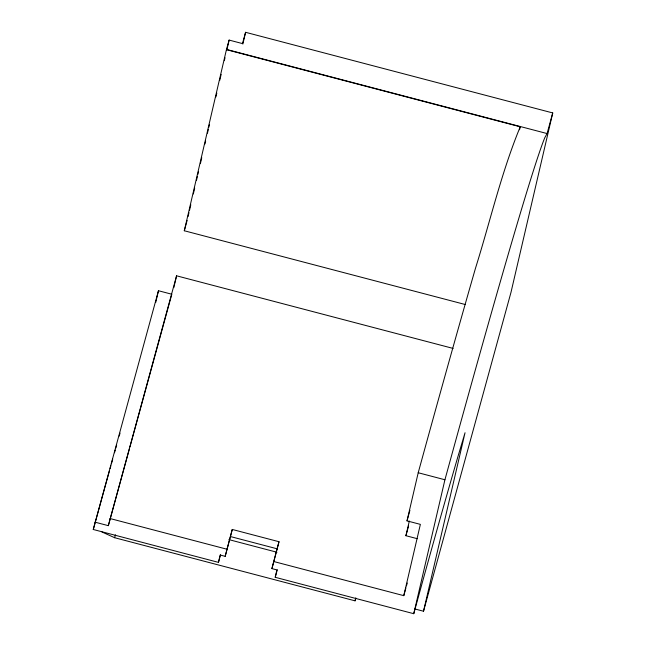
<?xml version="1.0" encoding="UTF-8"?>
<svg xmlns="http://www.w3.org/2000/svg" width="646" height="646" viewBox="0 0 646 646"><rect width="100%" height="100%" fill="white"/><g stroke="black" fill="none" stroke-linecap="round" stroke-linejoin="round"><path stroke-width="0.97" d="M220.552 554.769L218.461 562.375L93.266 529.494L158.464 290.732L171.82 294.237L129.935 446.895M155.726 302.49L158.464 290.732M94.97 522.154L108.326 525.658L176.576 275.81L453.121 348.428M465.403 304.557L184.296 230.759L226.431 49.669L229.128 40.084L242.484 43.589L245.585 32.3L552.734 112.937L510.994 292.339L423.51 611.229L414.797 608.944M188.075 216.531L188.987 212.615M189.448 210.653L190.812 204.766M193.324 193.986L194.688 188.107M196.513 180.258L197.426 176.342M197.886 174.38L198.572 171.44M200.397 163.6L201.762 157.713M204.952 143.993L205.638 141.054M207.463 133.205L208.375 129.289M208.836 127.327L209.514 124.387M215.901 96.94L216.814 93.016M219.777 80.274L221.15 74.395M224.34 60.667L225.026 57.728M226.851 49.887L229.128 40.084M355.849 598.01L355.074 600.837L114.689 537.73L115.376 534.783M173.839 287.583L176.576 275.81M242.848 44.065L245.585 32.3M218.461 562.375L220.173 555.019L225.179 556.343L232.261 529.454L278.999 541.719L271.918 568.617L276.924 569.925L275.212 577.298L413.755 613.7L422.75 580.948A515.298 9.076 -75.3 0 1 458.402 455.01L465.039 432.739L423.51 611.229M225.179 556.343L232.261 529.454M271.918 568.617L278.999 541.719M355.074 600.837L355.696 598.156M273.581 561.479L403.782 595.66L420.368 524.374L407.012 520.87L418.212 472.743A773.31 13.623 -75.3 0 1 475.529 268.106C490.29 221.037 501.377 172.417 520.232 126.802L226.431 49.669M417.364 538.716L405.914 535.712L409.33 521.023M519.545 129.741L520.232 126.802M413.755 613.7L444.924 479.76A773.31 13.623 -75.3 0 1 544.828 137.622L547.081 133.56L552.734 112.937M184.296 230.759L187.138 220.415M108.326 525.658L129.402 448.841M407.012 520.87L409.911 510.308M405.914 535.712L408.579 526.005M403.782 595.66L405.922 587.876M406.455 585.93L407.255 583.007M93.266 529.494L102.246 496.806A515.298 9.076 -75.3 0 1 109.57 470.433M275.212 577.298L277.304 569.683M226.568 49.427L547.081 133.56M418.212 472.743L444.924 479.76M230.598 536.592L277.336 548.858M228.837 539.604L276.94 552.241M109.99 518.52L226.843 549.197M101.955 531.981L114.689 537.73M110.095 468.536A515.298 9.076 -75.3 0 1 110.886 465.701M111.411 463.828A515.298 9.076 -75.3 0 1 112.711 459.177M114.504 452.757A515.298 9.076 -75.3 0 1 115.263 450.044M115.804 448.13A515.298 9.076 -75.3 0 1 116.66 445.078M119.195 436.09A515.298 9.076 -75.3 0 1 120.027 433.135"/></g></svg>
